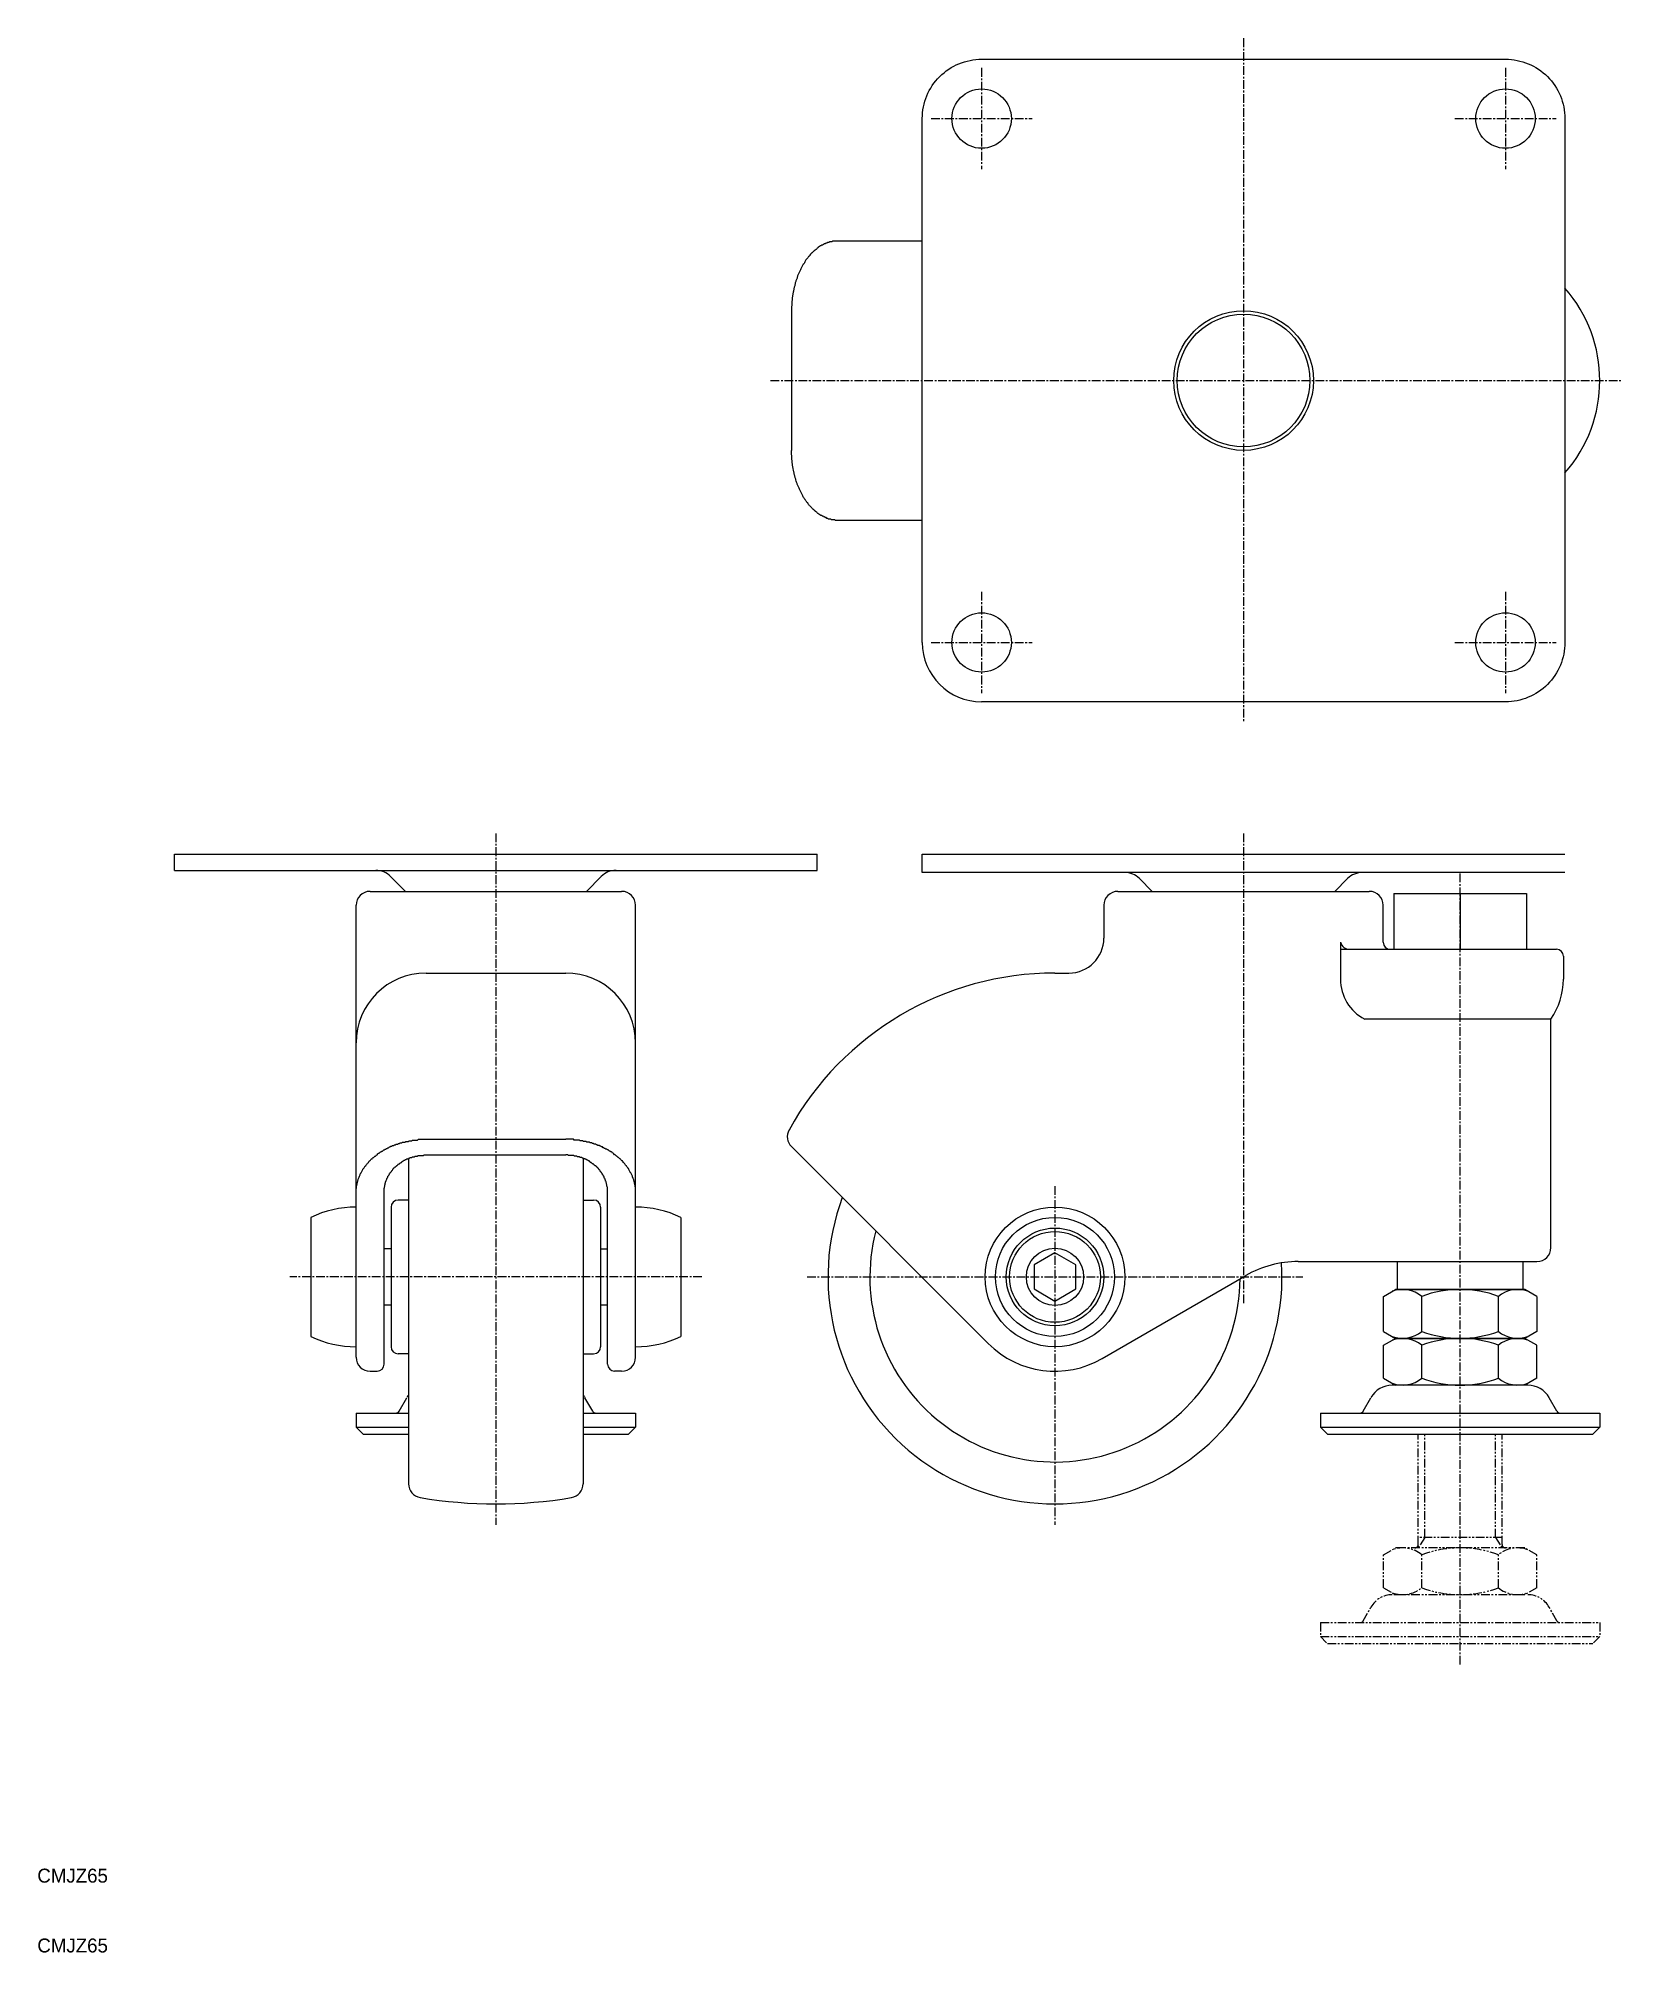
# Model space of a CAD drawing. Extents: x 9239 to 9465, y -59318 to -59044.
import ezdxf

# ---------------------------------------------------------------- set-up
doc = ezdxf.new("R2010")
doc.units = 0
doc.linetypes.add('CENTER', pattern=[2, 1.25, -0.25, 0.25, -0.25])
doc.linetypes.add('PHANTOM', pattern=[2.5, 1.25, -0.25, 0.25, -0.25, 0.25, -0.25])
doc.layers.get('0').update_dxf_attribs({"linetype": 'CONTINUOUS'})
doc.layers.add('CENTER', color=1, linetype='CENTER')

msp = doc.modelspace()

# ---------------------------------------------------------------- linework, layer by layer
at = {"color": 7, "linetype": 'CONTINUOUS'}
for p, q in [((9353.36, -59073.37), (9365.4, -59073.37)), ((9346.68, -59083.37), (9346.68, -59103.37)), ((9353.36, -59113.37), (9365.4, -59113.37)), ((9258.35, -59161.2), (9350.35, -59161.2)), ((9258.35, -59163.5), (9258.35, -59161.2)), ((9350.35, -59163.5), (9350.35, -59161.2)), ((9365.4, -59161.2), (9457.4, -59161.2)), ((9365.4, -59163.8), (9365.4, -59161.2)), ((9258.35, -59163.5), (9350.35, -59163.5)), ((9291.4, -59166.5), (9289.28, -59164.38)), ((9317.31, -59166.5), (9319.43, -59164.38)), ((9457.4, -59163.8), (9365.4, -59163.8)), ((9398.32, -59166.5), (9396.5, -59164.68)), ((9424.48, -59166.5), (9426.3, -59164.68)), ((9286.35, -59166.5), (9322.35, -59166.5)), ((9393.4, -59166.5), (9429.4, -59166.5)), ((9432.9, -59166.8), (9451.9, -59166.8)), ((9432.9, -59166.8), (9432.9, -59174.8)), ((9442.4, -59166.8), (9442.4, -59174.8)), ((9451.9, -59166.8), (9451.9, -59174.8)), ((9284.35, -59233.2), (9284.35, -59168.5)), ((9324.35, -59233.2), (9324.35, -59168.5)), ((9391.4, -59168.5), (9391.4, -59173.2)), ((9431.4, -59173.8), (9431.4, -59168.5)), ((9425.28, -59173.8), (9425.28, -59179.07)), ((9425.28, -59174.8), (9456.2, -59174.8)), ((9457.2, -59175.8), (9457.2, -59179.07)), ((9294.35, -59178.2), (9314.35, -59178.2)), ((9384.4, -59178.2), (9386.4, -59178.2)), ((9384.4, -59178.2), (9384.4, -59178.2)), ((9384.4, -59178.2), (9386.4, -59178.2)), ((9455.4, -59184.8), (9428.75, -59184.8)), ((9455.4, -59217.5), (9455.4, -59184.8)), ((9294.35, -59202), (9314.35, -59202)), ((9346.66, -59203.05), (9374.85, -59231.24)), ((9291.85, -59204.73), (9291.85, -59251.32)), ((9294.35, -59204.24), (9314.35, -59204.24)), ((9316.85, -59204.73), (9316.85, -59251.32)), ((9288.35, -59234.2), (9288.35, -59209.56)), ((9289.35, -59211.7), (9289.35, -59231.7)), ((9291.85, -59210.7), (9290.35, -59210.7)), ((9316.85, -59210.7), (9318.35, -59210.7)), ((9319.35, -59211.7), (9319.35, -59231.7)), ((9320.35, -59234.2), (9320.35, -59209.56)), ((9277.85, -59213.18), (9277.85, -59230.22)), ((9330.85, -59213.18), (9330.85, -59230.22)), ((9289.35, -59217.7), (9288.35, -59217.7)), ((9319.35, -59217.7), (9320.35, -59217.7)), ((9419.23, -59219.5), (9453.4, -59219.5)), ((9433.4, -59219.5), (9433.4, -59223.5)), ((9451.4, -59219.5), (9451.4, -59223.5)), ((9391.15, -59233.39), (9411.73, -59221.51)), ((9288.35, -59225.7), (9289.35, -59225.7)), ((9319.35, -59225.7), (9320.35, -59225.7)), ((9431.43, -59224.49), (9433.15, -59223.5)), ((9431.43, -59229.5), (9431.43, -59224.49)), ((9451.65, -59223.5), (9433.15, -59223.5)), ((9433.4, -59223.5), (9451.4, -59223.5)), ((9436.91, -59229.5), (9436.91, -59224.49)), ((9447.88, -59229.5), (9447.88, -59224.49)), ((9453.37, -59224.49), (9451.65, -59223.5)), ((9453.37, -59224.49), (9453.37, -59229.5)), ((9431.43, -59229.5), (9433.15, -59230.5)), ((9431.43, -59231.49), (9433.15, -59230.5)), ((9433.15, -59230.5), (9451.65, -59230.5)), ((9451.65, -59230.5), (9433.15, -59230.5)), ((9453.37, -59229.5), (9451.65, -59230.5)), ((9453.37, -59231.49), (9451.65, -59230.5)), ((9291.85, -59232.7), (9290.35, -59232.7)), ((9316.85, -59232.7), (9318.35, -59232.7)), ((9431.43, -59236.2), (9431.43, -59231.49)), ((9436.91, -59236.2), (9436.91, -59231.49)), ((9447.88, -59236.2), (9447.88, -59231.49)), ((9453.37, -59236.2), (9453.37, -59231.49)), ((9286.35, -59235.2), (9287.35, -59235.2)), ((9322.35, -59235.2), (9321.35, -59235.2)), ((9431.43, -59236.2), (9433.15, -59237.2)), ((9453.37, -59236.2), (9451.65, -59237.2)), ((9290.5, -59240.94), (9291.59, -59238.99)), ((9318.21, -59240.94), (9317.11, -59238.99)), ((9428.54, -59240.94), (9429.64, -59238.99)), ((9452.1, -59237.2), (9432.69, -59237.2)), ((9456.25, -59240.94), (9455.16, -59238.99)), ((9284.35, -59241.2), (9284.35, -59243.2)), ((9284.35, -59241.2), (9291.85, -59241.2)), ((9316.85, -59241.2), (9324.35, -59241.2)), ((9324.35, -59241.2), (9324.35, -59243.2)), ((9422.4, -59241.2), (9462.4, -59241.2)), ((9422.4, -59241.2), (9422.4, -59243.2)), ((9462.4, -59241.2), (9462.4, -59243.2)), ((9284.35, -59243.2), (9285.35, -59244.2)), ((9284.35, -59243.2), (9291.85, -59243.2)), ((9285.35, -59244.2), (9291.85, -59244.2)), ((9316.85, -59243.2), (9324.35, -59243.2)), ((9316.85, -59244.2), (9323.35, -59244.2)), ((9323.35, -59244.2), (9324.35, -59243.2)), ((9422.4, -59243.2), (9462.4, -59243.2)), ((9422.4, -59243.2), (9423.4, -59244.2)), ((9423.4, -59244.2), (9461.4, -59244.2)), ((9461.4, -59244.2), (9462.4, -59243.2))]:
    msp.add_line(p, q, dxfattribs=at)
at = {"color": 3, "linetype": 'PHANTOM'}
for p, q in [((9436.4, -59260), (9436.4, -59244.2)), ((9437.34, -59259), (9437.34, -59244.2)), ((9447.45, -59259), (9447.45, -59244.2)), ((9448.4, -59260), (9448.4, -59244.2)), ((9431.43, -59261.49), (9433.15, -59260.5)), ((9451.65, -59260.5), (9433.15, -59260.5)), ((9448.4, -59259), (9436.4, -59259)), ((9437.34, -59259), (9436.4, -59260.5)), ((9447.45, -59259), (9448.4, -59260.5)), ((9453.37, -59261.49), (9451.65, -59260.5)), ((9431.43, -59266.2), (9431.43, -59261.49)), ((9436.91, -59266.2), (9436.91, -59261.49)), ((9447.88, -59266.2), (9447.88, -59261.49)), ((9453.37, -59266.2), (9453.37, -59261.49)), ((9431.43, -59266.2), (9433.15, -59267.2)), ((9453.37, -59266.2), (9451.65, -59267.2)), ((9428.54, -59270.94), (9429.64, -59268.99)), ((9451.65, -59267.2), (9432.69, -59267.2)), ((9456.25, -59270.94), (9455.16, -59268.99)), ((9422.4, -59271.2), (9462.4, -59271.2)), ((9422.4, -59271.2), (9422.4, -59273.2)), ((9462.4, -59271.2), (9462.4, -59273.2)), ((9422.4, -59273.2), (9462.4, -59273.2)), ((9422.4, -59273.2), (9423.4, -59274.2)), ((9423.4, -59274.2), (9461.4, -59274.2)), ((9462.4, -59273.2), (9461.4, -59274.2))]:
    msp.add_line(p, q, dxfattribs=at)
at = {"color": 7, "linetype": 'CONTINUOUS'}
msp.add_lwpolyline([(9365.4, -59130.87), (9365.4, -59055.87, -0.414214), (9373.9, -59047.37), (9448.9, -59047.37, -0.414214), (9457.4, -59055.87), (9457.4, -59130.87, -0.414214), (9448.9, -59139.37), (9373.9, -59139.37)], format="xyb", dxfattribs=at)
msp.add_lwpolyline([(9381.4, -59223.43), (9384.4, -59225.16), (9387.4, -59223.43), (9387.4, -59219.97), (9384.4, -59218.23), (9381.4, -59219.97)], close=True, dxfattribs=at)
for points in [[(9353.36, -59073.4, 0), (9353.28, -59073.4, 0), (9353.2, -59073.4, 0), (9353.11, -59073.4, 0), (9353.03, -59073.4, 0), (9352.95, -59073.4, 0), (9352.87, -59073.4, 0), (9352.79, -59073.4, 0), (9352.7, -59073.4, 0), (9352.62, -59073.4, 0), (9352.54, -59073.4, 0), (9352.46, -59073.5, 0), (9352.38, -59073.5, 0), (9352.3, -59073.5, 0), (9352.22, -59073.5, 0), (9352.14, -59073.5, 0), (9352.06, -59073.6, 0), (9351.98, -59073.6, 0), (9351.9, -59073.6, 0), (9351.82, -59073.6, 0), (9351.74, -59073.7, 0), (9351.66, -59073.7, 0), (9351.58, -59073.7, 0), (9351.5, -59073.8, 0), (9351.42, -59073.8, 0), (9351.34, -59073.8, 0), (9351.26, -59073.9, 0), (9351.19, -59073.9, 0), (9351.11, -59074, 0), (9351.03, -59074, 0), (9350.96, -59074, 0), (9350.88, -59074.1, 0), (9350.8, -59074.1, 0), (9350.73, -59074.2, 0), (9350.65, -59074.2, 0), (9350.58, -59074.3, 0), (9350.5, -59074.3, 0), (9350.43, -59074.4, 0), (9350.36, -59074.4, 0), (9350.28, -59074.5, 0), (9350.21, -59074.6, 0), (9350.14, -59074.6, 0), (9350.07, -59074.7, 0), (9350, -59074.7, 0), (9349.93, -59074.8, 0), (9349.86, -59074.9, 0), (9349.79, -59074.9, 0), (9349.72, -59075, 0), (9349.65, -59075.1, 0), (9349.58, -59075.1, 0), (9349.51, -59075.2, 0), (9349.45, -59075.3, 0), (9349.38, -59075.3, 0), (9349.32, -59075.4, 0), (9349.25, -59075.5, 0), (9349.19, -59075.6, 0), (9349.12, -59075.6, 0), (9349.06, -59075.7, 0), (9349, -59075.8, 0), (9348.94, -59075.9, 0), (9348.87, -59076, 0), (9348.81, -59076, 0), (9348.75, -59076.1, 0), (9348.7, -59076.2, 0), (9348.64, -59076.3, 0), (9348.58, -59076.4, 0), (9348.52, -59076.5, 0), (9348.47, -59076.6, 0), (9348.41, -59076.7, 0), (9348.36, -59076.7, 0), (9348.3, -59076.8, 0), (9348.25, -59076.9, 0), (9348.2, -59077, 0), (9348.15, -59077.1, 0), (9348.09, -59077.2, 0), (9348.04, -59077.3, 0), (9348, -59077.4, 0), (9347.95, -59077.5, 0), (9347.9, -59077.6, 0), (9347.85, -59077.7, 0), (9347.81, -59077.8, 0), (9347.76, -59077.9, 0), (9347.72, -59078, 0), (9347.67, -59078.1, 0), (9347.63, -59078.2, 0), (9347.59, -59078.3, 0), (9347.55, -59078.4, 0), (9347.51, -59078.6, 0), (9347.47, -59078.7, 0), (9347.43, -59078.8, 0), (9347.39, -59078.9, 0), (9347.36, -59079, 0), (9347.32, -59079.1, 0), (9347.29, -59079.2, 0), (9347.25, -59079.3, 0), (9347.22, -59079.4, 0), (9347.19, -59079.5, 0), (9347.16, -59079.7, 0), (9347.13, -59079.8, 0), (9347.1, -59079.9, 0), (9347.07, -59080, 0), (9347.04, -59080.1, 0), (9347.02, -59080.2, 0), (9346.99, -59080.4, 0), (9346.97, -59080.5, 0), (9346.95, -59080.6, 0), (9346.92, -59080.7, 0), (9346.9, -59080.8, 0), (9346.88, -59080.9, 0), (9346.86, -59081.1, 0), (9346.84, -59081.2, 0), (9346.83, -59081.3, 0), (9346.81, -59081.4, 0), (9346.79, -59081.5, 0), (9346.78, -59081.7, 0), (9346.77, -59081.8, 0), (9346.75, -59081.9, 0), (9346.74, -59082, 0), (9346.73, -59082.1, 0), (9346.72, -59082.3, 0), (9346.71, -59082.4, 0), (9346.71, -59082.5, 0), (9346.7, -59082.6, 0), (9346.69, -59082.8, 0), (9346.69, -59082.9, 0), (9346.69, -59083, 0), (9346.68, -59083.1, 0), (9346.68, -59083.3, 0), (9346.68, -59083.4, 0)], [(9353.36, -59113.4, 0), (9353.28, -59113.4, 0), (9353.2, -59113.4, 0), (9353.11, -59113.4, 0), (9353.03, -59113.4, 0), (9352.95, -59113.4, 0), (9352.87, -59113.3, 0), (9352.79, -59113.3, 0), (9352.7, -59113.3, 0), (9352.62, -59113.3, 0), (9352.54, -59113.3, 0), (9352.46, -59113.3, 0), (9352.38, -59113.3, 0), (9352.3, -59113.2, 0), (9352.22, -59113.2, 0), (9352.14, -59113.2, 0), (9352.06, -59113.2, 0), (9351.98, -59113.2, 0), (9351.9, -59113.1, 0), (9351.82, -59113.1, 0), (9351.74, -59113.1, 0), (9351.66, -59113, 0), (9351.58, -59113, 0), (9351.5, -59113, 0), (9351.42, -59112.9, 0), (9351.34, -59112.9, 0), (9351.26, -59112.9, 0), (9351.19, -59112.8, 0), (9351.11, -59112.8, 0), (9351.03, -59112.7, 0), (9350.96, -59112.7, 0), (9350.88, -59112.7, 0), (9350.8, -59112.6, 0), (9350.73, -59112.6, 0), (9350.65, -59112.5, 0), (9350.58, -59112.5, 0), (9350.5, -59112.4, 0), (9350.43, -59112.4, 0), (9350.36, -59112.3, 0), (9350.28, -59112.2, 0), (9350.21, -59112.2, 0), (9350.14, -59112.1, 0), (9350.07, -59112.1, 0), (9350, -59112, 0), (9349.93, -59112, 0), (9349.86, -59111.9, 0), (9349.79, -59111.8, 0), (9349.72, -59111.8, 0), (9349.65, -59111.7, 0), (9349.58, -59111.6, 0), (9349.51, -59111.5, 0), (9349.45, -59111.5, 0), (9349.38, -59111.4, 0), (9349.32, -59111.3, 0), (9349.25, -59111.3, 0), (9349.19, -59111.2, 0), (9349.12, -59111.1, 0), (9349.06, -59111, 0), (9349, -59110.9, 0), (9348.94, -59110.9, 0), (9348.87, -59110.8, 0), (9348.81, -59110.7, 0), (9348.75, -59110.6, 0), (9348.7, -59110.5, 0), (9348.64, -59110.4, 0), (9348.58, -59110.4, 0), (9348.52, -59110.3, 0), (9348.47, -59110.2, 0), (9348.41, -59110.1, 0), (9348.36, -59110, 0), (9348.3, -59109.9, 0), (9348.25, -59109.8, 0), (9348.2, -59109.7, 0), (9348.15, -59109.6, 0), (9348.09, -59109.5, 0), (9348.04, -59109.4, 0), (9348, -59109.3, 0), (9347.95, -59109.2, 0), (9347.9, -59109.1, 0), (9347.85, -59109, 0), (9347.81, -59108.9, 0), (9347.76, -59108.8, 0), (9347.72, -59108.7, 0), (9347.67, -59108.6, 0), (9347.63, -59108.5, 0), (9347.59, -59108.4, 0), (9347.55, -59108.3, 0), (9347.51, -59108.2, 0), (9347.47, -59108.1, 0), (9347.43, -59108, 0), (9347.39, -59107.9, 0), (9347.36, -59107.8, 0), (9347.32, -59107.6, 0), (9347.29, -59107.5, 0), (9347.25, -59107.4, 0), (9347.22, -59107.3, 0), (9347.19, -59107.2, 0), (9347.16, -59107.1, 0), (9347.13, -59107, 0), (9347.1, -59106.9, 0), (9347.07, -59106.7, 0), (9347.04, -59106.6, 0), (9347.02, -59106.5, 0), (9346.99, -59106.4, 0), (9346.97, -59106.3, 0), (9346.95, -59106.2, 0), (9346.92, -59106, 0), (9346.9, -59105.9, 0), (9346.88, -59105.8, 0), (9346.86, -59105.7, 0), (9346.84, -59105.6, 0), (9346.83, -59105.4, 0), (9346.81, -59105.3, 0), (9346.79, -59105.2, 0), (9346.78, -59105.1, 0), (9346.77, -59105, 0), (9346.75, -59104.8, 0), (9346.74, -59104.7, 0), (9346.73, -59104.6, 0), (9346.72, -59104.5, 0), (9346.71, -59104.4, 0), (9346.71, -59104.2, 0), (9346.7, -59104.1, 0), (9346.69, -59104, 0), (9346.69, -59103.9, 0), (9346.69, -59103.7, 0), (9346.68, -59103.6, 0), (9346.68, -59103.5, 0), (9346.68, -59103.4, 0)], [(9284.35, -59209.6, 0), (9284.35, -59209.5, 0), (9284.36, -59209.4, 0), (9284.36, -59209.3, 0), (9284.36, -59209.2, 0), (9284.37, -59209.1, 0), (9284.38, -59209, 0), (9284.39, -59208.9, 0), (9284.4, -59208.8, 0), (9284.41, -59208.7, 0), (9284.43, -59208.6, 0), (9284.44, -59208.5, 0), (9284.46, -59208.5, 0), (9284.48, -59208.4, 0), (9284.5, -59208.3, 0), (9284.52, -59208.2, 0), (9284.54, -59208.1, 0), (9284.57, -59208, 0), (9284.6, -59207.9, 0), (9284.62, -59207.8, 0), (9284.65, -59207.7, 0), (9284.68, -59207.6, 0), (9284.72, -59207.5, 0), (9284.75, -59207.5, 0), (9284.78, -59207.4, 0), (9284.82, -59207.3, 0), (9284.86, -59207.2, 0), (9284.9, -59207.1, 0), (9284.94, -59207, 0), (9284.98, -59206.9, 0), (9285.02, -59206.8, 0), (9285.07, -59206.8, 0), (9285.11, -59206.7, 0), (9285.16, -59206.6, 0), (9285.21, -59206.5, 0), (9285.26, -59206.4, 0), (9285.31, -59206.3, 0), (9285.37, -59206.2, 0), (9285.42, -59206.2, 0), (9285.48, -59206.1, 0), (9285.53, -59206, 0), (9285.59, -59205.9, 0), (9285.65, -59205.8, 0), (9285.71, -59205.8, 0), (9285.78, -59205.7, 0), (9285.84, -59205.6, 0), (9285.9, -59205.5, 0), (9285.97, -59205.4, 0), (9286.04, -59205.4, 0), (9286.11, -59205.3, 0), (9286.18, -59205.2, 0), (9286.25, -59205.1, 0), (9286.32, -59205.1, 0), (9286.39, -59205, 0), (9286.47, -59204.9, 0), (9286.55, -59204.8, 0), (9286.62, -59204.8, 0), (9286.7, -59204.7, 0), (9286.78, -59204.6, 0), (9286.86, -59204.6, 0), (9286.94, -59204.5, 0), (9287.03, -59204.4, 0), (9287.11, -59204.4, 0), (9287.2, -59204.3, 0), (9287.28, -59204.2, 0), (9287.37, -59204.2, 0), (9287.46, -59204.1, 0), (9287.55, -59204, 0), (9287.64, -59204, 0), (9287.73, -59203.9, 0), (9287.82, -59203.8, 0), (9287.91, -59203.8, 0), (9288.01, -59203.7, 0), (9288.1, -59203.7, 0), (9288.2, -59203.6, 0), (9288.3, -59203.5, 0), (9288.4, -59203.5, 0), (9288.49, -59203.4, 0), (9288.59, -59203.4, 0), (9288.7, -59203.3, 0), (9288.8, -59203.3, 0), (9288.9, -59203.2, 0), (9289, -59203.2, 0), (9289.11, -59203.1, 0), (9289.21, -59203.1, 0), (9289.32, -59203, 0), (9289.42, -59203, 0), (9289.53, -59202.9, 0), (9289.64, -59202.9, 0), (9289.75, -59202.9, 0), (9289.86, -59202.8, 0), (9289.97, -59202.8, 0), (9290.08, -59202.7, 0), (9290.19, -59202.7, 0), (9290.3, -59202.7, 0), (9290.41, -59202.6, 0), (9290.53, -59202.6, 0), (9290.64, -59202.5, 0), (9290.75, -59202.5, 0), (9290.87, -59202.5, 0), (9290.98, -59202.4, 0), (9291.1, -59202.4, 0), (9291.22, -59202.4, 0), (9291.33, -59202.4, 0), (9291.45, -59202.3, 0), (9291.57, -59202.3, 0), (9291.69, -59202.3, 0), (9291.8, -59202.3, 0), (9291.92, -59202.2, 0), (9292.04, -59202.2, 0), (9292.16, -59202.2, 0), (9292.28, -59202.2, 0), (9292.4, -59202.1, 0), (9292.52, -59202.1, 0), (9292.64, -59202.1, 0), (9292.76, -59202.1, 0), (9292.89, -59202.1, 0), (9293.01, -59202.1, 0), (9293.13, -59202.1, 0), (9293.25, -59202, 0), (9293.37, -59202, 0), (9293.49, -59202, 0), (9293.62, -59202, 0), (9293.74, -59202, 0), (9293.86, -59202, 0), (9293.98, -59202, 0), (9294.11, -59202, 0), (9294.23, -59202, 0), (9294.35, -59202, 0)], [(9324.35, -59209.6, 0), (9324.35, -59209.5, 0), (9324.35, -59209.4, 0), (9324.35, -59209.3, 0), (9324.34, -59209.2, 0), (9324.33, -59209.1, 0), (9324.33, -59209, 0), (9324.32, -59208.9, 0), (9324.3, -59208.8, 0), (9324.29, -59208.7, 0), (9324.28, -59208.6, 0), (9324.26, -59208.5, 0), (9324.24, -59208.5, 0), (9324.23, -59208.4, 0), (9324.21, -59208.3, 0), (9324.18, -59208.2, 0), (9324.16, -59208.1, 0), (9324.14, -59208, 0), (9324.11, -59207.9, 0), (9324.08, -59207.8, 0), (9324.05, -59207.7, 0), (9324.02, -59207.6, 0), (9323.99, -59207.5, 0), (9323.96, -59207.5, 0), (9323.92, -59207.4, 0), (9323.89, -59207.3, 0), (9323.85, -59207.2, 0), (9323.81, -59207.1, 0), (9323.77, -59207, 0), (9323.73, -59206.9, 0), (9323.68, -59206.8, 0), (9323.64, -59206.8, 0), (9323.59, -59206.7, 0), (9323.54, -59206.6, 0), (9323.49, -59206.5, 0), (9323.44, -59206.4, 0), (9323.39, -59206.3, 0), (9323.34, -59206.2, 0), (9323.29, -59206.2, 0), (9323.23, -59206.1, 0), (9323.17, -59206, 0), (9323.11, -59205.9, 0), (9323.05, -59205.8, 0), (9322.99, -59205.8, 0), (9322.93, -59205.7, 0), (9322.87, -59205.6, 0), (9322.8, -59205.5, 0), (9322.74, -59205.4, 0), (9322.67, -59205.4, 0), (9322.6, -59205.3, 0), (9322.53, -59205.2, 0), (9322.46, -59205.1, 0), (9322.38, -59205.1, 0), (9322.31, -59205, 0), (9322.24, -59204.9, 0), (9322.16, -59204.8, 0), (9322.08, -59204.8, 0), (9322, -59204.7, 0), (9321.92, -59204.6, 0), (9321.84, -59204.6, 0), (9321.76, -59204.5, 0), (9321.68, -59204.4, 0), (9321.6, -59204.4, 0), (9321.51, -59204.3, 0), (9321.42, -59204.2, 0), (9321.34, -59204.2, 0), (9321.25, -59204.1, 0), (9321.16, -59204, 0), (9321.07, -59204, 0), (9320.98, -59203.9, 0), (9320.88, -59203.8, 0), (9320.79, -59203.8, 0), (9320.7, -59203.7, 0), (9320.6, -59203.7, 0), (9320.51, -59203.6, 0), (9320.41, -59203.5, 0), (9320.31, -59203.5, 0), (9320.21, -59203.4, 0), (9320.11, -59203.4, 0), (9320.01, -59203.3, 0), (9319.91, -59203.3, 0), (9319.81, -59203.2, 0), (9319.7, -59203.2, 0), (9319.6, -59203.1, 0), (9319.49, -59203.1, 0), (9319.39, -59203, 0), (9319.28, -59203, 0), (9319.17, -59202.9, 0), (9319.07, -59202.9, 0), (9318.96, -59202.9, 0), (9318.85, -59202.8, 0), (9318.74, -59202.8, 0), (9318.63, -59202.7, 0), (9318.52, -59202.7, 0), (9318.41, -59202.7, 0), (9318.29, -59202.6, 0), (9318.18, -59202.6, 0), (9318.07, -59202.5, 0), (9317.95, -59202.5, 0), (9317.84, -59202.5, 0), (9317.72, -59202.4, 0), (9317.61, -59202.4, 0), (9317.49, -59202.4, 0), (9317.37, -59202.4, 0), (9317.26, -59202.3, 0), (9317.14, -59202.3, 0), (9317.02, -59202.3, 0), (9316.9, -59202.3, 0), (9316.78, -59202.2, 0), (9316.66, -59202.2, 0), (9316.54, -59202.2, 0), (9316.42, -59202.2, 0), (9316.3, -59202.1, 0), (9316.18, -59202.1, 0), (9316.06, -59202.1, 0), (9315.94, -59202.1, 0), (9315.82, -59202.1, 0), (9315.7, -59202.1, 0), (9315.58, -59202.1, 0), (9315.46, -59202, 0), (9315.33, -59202, 0), (9315.21, -59202, 0), (9315.09, -59202, 0), (9314.97, -59202, 0), (9314.84, -59202, 0), (9314.72, -59202, 0), (9314.6, -59202, 0), (9314.48, -59202, 0), (9314.35, -59202, 0)], [(9288.35, -59209.6, 0), (9288.35, -59209.5, 0), (9288.35, -59209.4, 0), (9288.36, -59209.4, 0), (9288.36, -59209.3, 0), (9288.36, -59209.2, 0), (9288.37, -59209.2, 0), (9288.37, -59209.1, 0), (9288.38, -59209, 0), (9288.39, -59209, 0), (9288.4, -59208.9, 0), (9288.41, -59208.8, 0), (9288.42, -59208.8, 0), (9288.43, -59208.7, 0), (9288.44, -59208.7, 0), (9288.45, -59208.6, 0), (9288.47, -59208.5, 0), (9288.48, -59208.5, 0), (9288.5, -59208.4, 0), (9288.52, -59208.3, 0), (9288.53, -59208.3, 0), (9288.55, -59208.2, 0), (9288.57, -59208.1, 0), (9288.59, -59208.1, 0), (9288.61, -59208, 0), (9288.63, -59208, 0), (9288.66, -59207.9, 0), (9288.68, -59207.8, 0), (9288.7, -59207.8, 0), (9288.73, -59207.7, 0), (9288.75, -59207.6, 0), (9288.78, -59207.6, 0), (9288.81, -59207.5, 0), (9288.84, -59207.5, 0), (9288.87, -59207.4, 0), (9288.9, -59207.3, 0), (9288.93, -59207.3, 0), (9288.96, -59207.2, 0), (9288.99, -59207.2, 0), (9289.03, -59207.1, 0), (9289.06, -59207.1, 0), (9289.1, -59207, 0), (9289.13, -59206.9, 0), (9289.17, -59206.9, 0), (9289.21, -59206.8, 0), (9289.24, -59206.8, 0), (9289.28, -59206.7, 0), (9289.32, -59206.7, 0), (9289.36, -59206.6, 0), (9289.41, -59206.6, 0), (9289.45, -59206.5, 0), (9289.49, -59206.4, 0), (9289.53, -59206.4, 0), (9289.58, -59206.3, 0), (9289.62, -59206.3, 0), (9289.67, -59206.2, 0), (9289.71, -59206.2, 0), (9289.76, -59206.1, 0), (9289.81, -59206.1, 0), (9289.86, -59206, 0), (9289.91, -59206, 0), (9289.96, -59205.9, 0), (9290.01, -59205.9, 0), (9290.06, -59205.8, 0), (9290.11, -59205.8, 0), (9290.16, -59205.8, 0), (9290.22, -59205.7, 0), (9290.27, -59205.7, 0), (9290.32, -59205.6, 0), (9290.38, -59205.6, 0), (9290.43, -59205.5, 0), (9290.49, -59205.5, 0), (9290.55, -59205.5, 0), (9290.6, -59205.4, 0), (9290.66, -59205.4, 0), (9290.72, -59205.3, 0), (9290.78, -59205.3, 0), (9290.84, -59205.3, 0), (9290.9, -59205.2, 0), (9290.96, -59205.2, 0), (9291.02, -59205.1, 0), (9291.08, -59205.1, 0), (9291.14, -59205.1, 0), (9291.21, -59205, 0), (9291.27, -59205, 0), (9291.33, -59205, 0), (9291.4, -59204.9, 0), (9291.46, -59204.9, 0), (9291.52, -59204.9, 0), (9291.59, -59204.8, 0), (9291.66, -59204.8, 0), (9291.72, -59204.8, 0), (9291.79, -59204.8, 0), (9291.85, -59204.7, 0), (9291.92, -59204.7, 0), (9291.99, -59204.7, 0), (9292.06, -59204.6, 0), (9292.12, -59204.6, 0), (9292.19, -59204.6, 0), (9292.26, -59204.6, 0), (9292.33, -59204.6, 0), (9292.4, -59204.5, 0), (9292.47, -59204.5, 0), (9292.54, -59204.5, 0), (9292.61, -59204.5, 0), (9292.68, -59204.5, 0), (9292.75, -59204.4, 0), (9292.82, -59204.4, 0), (9292.89, -59204.4, 0), (9292.97, -59204.4, 0), (9293.04, -59204.4, 0), (9293.11, -59204.4, 0), (9293.18, -59204.3, 0), (9293.25, -59204.3, 0), (9293.33, -59204.3, 0), (9293.4, -59204.3, 0), (9293.47, -59204.3, 0), (9293.55, -59204.3, 0), (9293.62, -59204.3, 0), (9293.69, -59204.3, 0), (9293.76, -59204.3, 0), (9293.84, -59204.3, 0), (9293.91, -59204.3, 0), (9293.98, -59204.3, 0), (9294.06, -59204.2, 0), (9294.13, -59204.2, 0), (9294.21, -59204.2, 0), (9294.28, -59204.2, 0), (9294.35, -59204.2, 0)], [(9320.35, -59209.6, 0), (9320.35, -59209.5, 0), (9320.35, -59209.4, 0), (9320.35, -59209.4, 0), (9320.35, -59209.3, 0), (9320.34, -59209.2, 0), (9320.34, -59209.2, 0), (9320.33, -59209.1, 0), (9320.32, -59209, 0), (9320.32, -59209, 0), (9320.31, -59208.9, 0), (9320.3, -59208.8, 0), (9320.29, -59208.8, 0), (9320.28, -59208.7, 0), (9320.26, -59208.7, 0), (9320.25, -59208.6, 0), (9320.24, -59208.5, 0), (9320.22, -59208.5, 0), (9320.21, -59208.4, 0), (9320.19, -59208.3, 0), (9320.17, -59208.3, 0), (9320.15, -59208.2, 0), (9320.14, -59208.1, 0), (9320.12, -59208.1, 0), (9320.09, -59208, 0), (9320.07, -59208, 0), (9320.05, -59207.9, 0), (9320.03, -59207.8, 0), (9320, -59207.8, 0), (9319.98, -59207.7, 0), (9319.95, -59207.6, 0), (9319.92, -59207.6, 0), (9319.9, -59207.5, 0), (9319.87, -59207.5, 0), (9319.84, -59207.4, 0), (9319.81, -59207.3, 0), (9319.78, -59207.3, 0), (9319.74, -59207.2, 0), (9319.71, -59207.2, 0), (9319.68, -59207.1, 0), (9319.64, -59207.1, 0), (9319.61, -59207, 0), (9319.57, -59206.9, 0), (9319.54, -59206.9, 0), (9319.5, -59206.8, 0), (9319.46, -59206.8, 0), (9319.42, -59206.7, 0), (9319.38, -59206.7, 0), (9319.34, -59206.6, 0), (9319.3, -59206.6, 0), (9319.26, -59206.5, 0), (9319.22, -59206.4, 0), (9319.17, -59206.4, 0), (9319.13, -59206.3, 0), (9319.08, -59206.3, 0), (9319.04, -59206.2, 0), (9318.99, -59206.2, 0), (9318.94, -59206.1, 0), (9318.9, -59206.1, 0), (9318.85, -59206, 0), (9318.8, -59206, 0), (9318.75, -59205.9, 0), (9318.7, -59205.9, 0), (9318.65, -59205.8, 0), (9318.6, -59205.8, 0), (9318.54, -59205.8, 0), (9318.49, -59205.7, 0), (9318.44, -59205.7, 0), (9318.38, -59205.6, 0), (9318.33, -59205.6, 0), (9318.27, -59205.5, 0), (9318.22, -59205.5, 0), (9318.16, -59205.5, 0), (9318.1, -59205.4, 0), (9318.04, -59205.4, 0), (9317.99, -59205.3, 0), (9317.93, -59205.3, 0), (9317.87, -59205.3, 0), (9317.81, -59205.2, 0), (9317.75, -59205.2, 0), (9317.69, -59205.1, 0), (9317.62, -59205.1, 0), (9317.56, -59205.1, 0), (9317.5, -59205, 0), (9317.44, -59205, 0), (9317.37, -59205, 0), (9317.31, -59204.9, 0), (9317.25, -59204.9, 0), (9317.18, -59204.9, 0), (9317.12, -59204.8, 0), (9317.05, -59204.8, 0), (9316.98, -59204.8, 0), (9316.92, -59204.8, 0), (9316.85, -59204.7, 0), (9316.78, -59204.7, 0), (9316.72, -59204.7, 0), (9316.65, -59204.6, 0), (9316.58, -59204.6, 0), (9316.51, -59204.6, 0), (9316.44, -59204.6, 0), (9316.37, -59204.6, 0), (9316.3, -59204.5, 0), (9316.23, -59204.5, 0), (9316.16, -59204.5, 0), (9316.09, -59204.5, 0), (9316.02, -59204.5, 0), (9315.95, -59204.4, 0), (9315.88, -59204.4, 0), (9315.81, -59204.4, 0), (9315.74, -59204.4, 0), (9315.67, -59204.4, 0), (9315.6, -59204.4, 0), (9315.52, -59204.3, 0), (9315.45, -59204.3, 0), (9315.38, -59204.3, 0), (9315.31, -59204.3, 0), (9315.23, -59204.3, 0), (9315.16, -59204.3, 0), (9315.09, -59204.3, 0), (9315.01, -59204.3, 0), (9314.94, -59204.3, 0), (9314.87, -59204.3, 0), (9314.79, -59204.3, 0), (9314.72, -59204.3, 0), (9314.65, -59204.2, 0), (9314.57, -59204.2, 0), (9314.5, -59204.2, 0), (9314.43, -59204.2, 0), (9314.35, -59204.2, 0)]]:
    msp.add_polyline3d(points, dxfattribs=at)
for centre, radius in [((9373.9, -59055.87), 4.25), ((9448.9, -59055.87), 4.25), ((9411.4, -59093.37), 10), ((9411.4, -59093.37), 9.5), ((9373.9, -59130.87), 4.25), ((9448.9, -59130.87), 4.25), ((9384.4, -59221.7), 10), ((9384.4, -59221.7), 8.52), ((9384.4, -59221.7), 6.99), ((9384.4, -59221.7), 6.5), ((9384.4, -59221.7), 4.1)]:
    msp.add_circle(centre, radius, dxfattribs=at)
for centre, radius, start, end in [((9442.4, -59093.37), 20, 318.6016, 41.3984), ((9373.9, -59130.87), 8.5, 180, 270), ((9287.16, -59166.5), 3, 45, 90), ((9321.55, -59166.5), 3, 90, 135), ((9394.38, -59166.8), 3, 45, 90), ((9428.42, -59166.8), 3, 90, 135), ((9286.35, -59168.5), 2, 90, 180), ((9322.35, -59168.5), 2, 0, 90), ((9393.4, -59168.5), 2, 90, 180), ((9429.4, -59168.5), 2, 360, 90), ((9386.4, -59173.2), 5, 270, 0), ((9426.59, -59173.44), 1.36, 195.3279, 270), ((9432.4, -59173.8), 1, 180, 270), ((9456.2, -59175.8), 1, 0, 90), ((9294.35, -59188.2), 10, 90, 180), ((9314.35, -59188.2), 10, 0, 90), ((9384.4, -59221.7), 43.5, 90, 151.0877), ((9431.73, -59179.07), 6.46, 180, 242.4515), ((9447.2, -59179.07), 10, 325.0848, 0), ((9348.07, -59201.63), 2, 151.0877, 225), ((9284.35, -59226.7), 15, 90, 115.6793), ((9290.35, -59211.7), 1, 90, 180), ((9318.35, -59211.7), 1, 0, 90), ((9324.35, -59226.7), 15, 64.3207, 90), ((9384.4, -59221.7), 32.5, 159.5435, 3.5424), ((9384.4, -59221.7), 26.5, 165.6261, 359.3739), ((9453.4, -59217.5), 2, 270, 0), ((9419.23, -59234.5), 15, 90, 120), ((9434.17, -59227.78), 4.28, 50.1962, 110.1962), ((9442.4, -59239.14), 15.65, 69.4793, 110.5207), ((9450.62, -59227.78), 4.28, 69.8038, 129.8038), ((9284.35, -59216.7), 15, 244.3207, 270), ((9324.35, -59216.7), 15, 270, 295.6793), ((9384.4, -59221.7), 13.5, 225, 300), ((9434.17, -59226.21), 4.28, 249.8038, 309.8038), ((9434.17, -59234.78), 4.28, 50.1962, 110.1962), ((9442.4, -59214.85), 15.65, 249.4793, 290.5207), ((9442.4, -59246.14), 15.65, 69.4793, 110.5207), ((9450.62, -59226.21), 4.28, 230.1962, 290.1962), ((9450.62, -59234.78), 4.28, 69.8038, 129.8038), ((9286.35, -59233.2), 2, 180, 270), ((9290.35, -59231.7), 1, 180, 270), ((9318.35, -59231.7), 1, 270, 0), ((9322.35, -59233.2), 2, 270, 0), ((9287.35, -59234.2), 1, 270, 0), ((9321.35, -59234.2), 1, 180, 270), ((9434.17, -59232.91), 4.28, 249.8038, 309.8038), ((9442.4, -59221.55), 15.65, 249.4793, 290.5207), ((9450.62, -59232.91), 4.28, 230.1962, 290.1962), ((9294.65, -59240.7), 3.5, 142.9366, 150.7224), ((9314.06, -59240.7), 3.5, 29.2776, 37.0634), ((9432.69, -59240.7), 3.5, 90, 150.7224), ((9452.1, -59240.7), 3.5, 29.2776, 90), ((9290.06, -59240.7), 0.5, 270, 330.7224), ((9318.65, -59240.7), 0.5, 209.2776, 270), ((9428.1, -59240.7), 0.5, 270, 330.7224), ((9456.69, -59240.7), 0.5, 209.2776, 270), ((9293.85, -59251.32), 2, 180, 260.4059), ((9314.85, -59251.32), 2, 279.5941, 0), ((9304.35, -59189.2), 65, 260.4059, 279.5941)]:
    msp.add_arc(centre, radius, start, end, dxfattribs=at)
at = {"color": 3, "linetype": 'PHANTOM'}
for centre, radius, start, end in [((9434.17, -59264.78), 4.28, 50.1962, 110.1962), ((9435.9, -59260), 0.5, 270, 0), ((9442.4, -59276.14), 15.65, 69.4793, 110.5207), ((9450.62, -59264.78), 4.28, 69.8038, 129.8038), ((9448.9, -59260), 0.5, 180, 270), ((9434.17, -59262.91), 4.28, 249.8038, 309.8038), ((9442.4, -59251.55), 15.65, 249.4793, 290.5207), ((9450.62, -59262.91), 4.28, 230.1962, 290.1962), ((9432.69, -59270.7), 3.5, 90, 150.7224), ((9452.1, -59270.7), 3.5, 29.2776, 90), ((9428.1, -59270.7), 0.5, 270, 330.7224), ((9456.69, -59270.7), 0.5, 209.2776, 270)]:
    msp.add_arc(centre, radius, start, end, dxfattribs=at)
at = {"layer": 'CENTER', "color": 1, "linetype": 'CENTER'}
for p, q in [((9411.4, -59044.37), (9411.4, -59142.37)), ((9373.9, -59048.62), (9373.9, -59063.12)), ((9448.9, -59048.62), (9448.9, -59063.12)), ((9366.65, -59055.87), (9381.15, -59055.87)), ((9441.65, -59055.87), (9456.15, -59055.87)), ((9343.68, -59093.37), (9465.4, -59093.37)), ((9373.9, -59123.62), (9373.9, -59138.12)), ((9448.9, -59123.62), (9448.9, -59138.12)), ((9366.65, -59130.87), (9381.15, -59130.87)), ((9441.65, -59130.87), (9456.15, -59130.87)), ((9304.35, -59158.2), (9304.35, -59257.2)), ((9411.4, -59158.2), (9411.4, -59225.53)), ((9442.4, -59277.2), (9442.4, -59163.8)), ((9384.4, -59208.7), (9384.4, -59257.2)), ((9333.85, -59221.7), (9274.85, -59221.7)), ((9348.9, -59221.7), (9419.9, -59221.7))]:
    msp.add_line(p, q, dxfattribs=at)

# ---------------------------------------------------------------- texts
at = {"color": 7, "linetype": 'CONTINUOUS'}
for p in [(9238.7, -59308.42), (9238.7, -59318.42)]:
    msp.add_text('CMJZ65', height=2, dxfattribs=at).set_placement(p)

doc.saveas('drawing.dxf')
